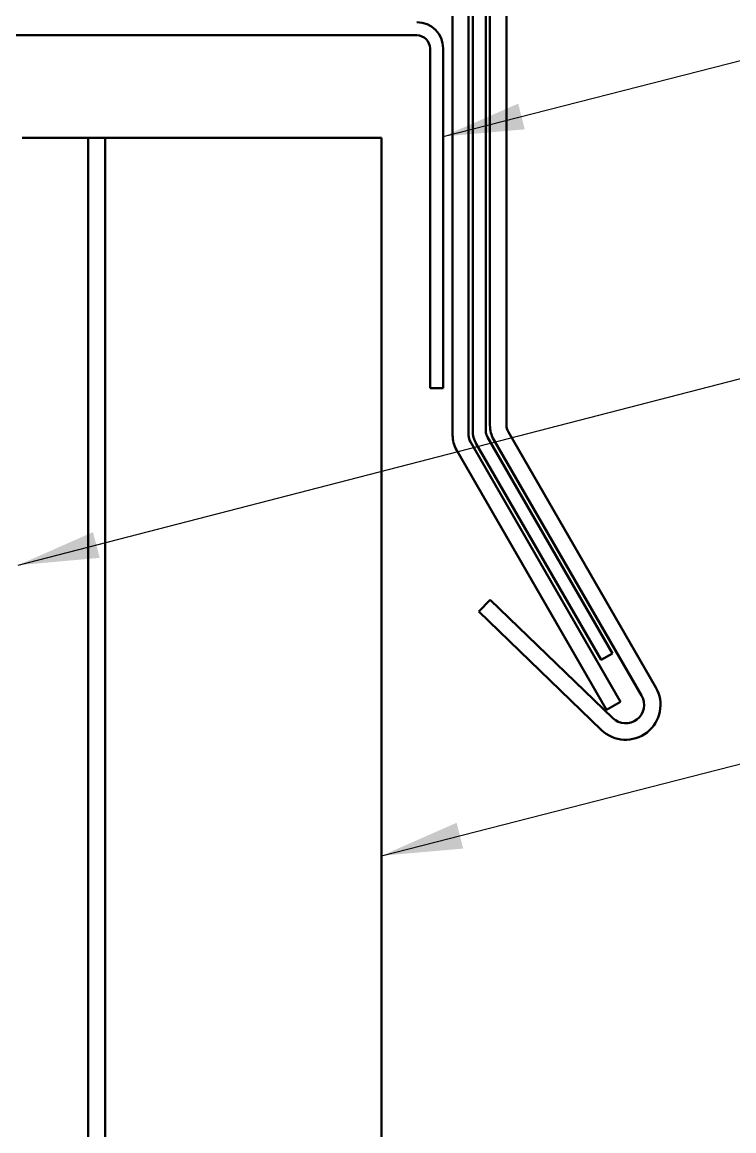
# Model space of a CAD drawing. Header units: inches. Extents: x 0.6 to 33.4, y 0.6 to 21.4.
# Drawn here: x 9.121 to 10.854, y 12.575 to 15.275 of the extents above; entities that cross this region are included whole.
import ezdxf

# ---------------------------------------------------------------- set-up
doc = ezdxf.new("R2010")
doc.units = ezdxf.units.IN
doc.header["$LTSCALE"] = 2
doc.header["$MEASUREMENT"] = 0
doc.layers.add('Symbol (ANSI)', color=7, linetype='Continuous', lineweight=25)
doc.layers.add('Visible (ANSI)', color=7, linetype='Continuous', lineweight=50)
doc.styles.add('Note Text (ANSI)', font='tahoma.ttf')
doc.dimstyles.new('Default (ANSI)$7', dxfattribs={"dimscale": 2, "dimtxt": 0.12, "dimasz": 0.098425, "dimexe": 0.125, "dimexo": 0.0625, "dimgap": 0.031496, "dimtad": 0, "dimtih": 1, "dimtoh": 1, "dimrnd": 1e-08, "dimzin": 4, "dimdsep": 46, "dimtxsty": 'Note Text (ANSI)', "dimcen": 0.09, "dimdle": 0.393701, "dimclrd": 256, "dimclre": 256, "dimclrt": 256, "dimadec": 0, "dimazin": 1, "dimtfac": 1, "dimtofl": 0, "dimtmove": 0, "dimatfit": 3, "dimfxl": 0, "dimtolj": 1, "dimtzin": 4, "dimlwd": -1, "dimlwe": -1, "dimarcsym": 0})

msp = doc.modelspace()

# ---------------------------------------------------------------- linework, layer by layer
at = {"layer": 'Visible (ANSI)', "color": 1, "true_color": 0xff0000}
for p, q in [((10.25995, 14.29314), (10.25995, 17.96351)), ((10.29995, 17.96351), (10.29995, 14.29314)), ((9.05295, 15.24276), (10.08195, 15.24276)), ((10.11395, 15.21076), (10.11395, 14.38376)), ((10.14595, 14.38376), (10.14595, 15.21076)), ((10.11395, 14.38376), (10.14595, 14.38376)), ((10.62906, 13.63473), (10.2695, 14.25751)), ((10.30414, 14.27751), (10.6637, 13.65473)), ((10.23252, 13.83937), (10.2603, 13.86814)), ((10.2603, 13.86814), (10.55883, 13.57986)), ((10.53104, 13.55109), (10.23252, 13.83937))]:
    msp.add_line(p, q, dxfattribs=at)
at = {"layer": 'Visible (ANSI)', "color": 5, "true_color": 0x0000ff}
for p, q in [((10.24995, 17.86542), (10.24995, 14.27974)), ((10.21795, 14.27974), (10.21795, 15.84199)), ((9.21291, 14.99276), (9.12095, 14.99276)), ((9.21291, 14.99276), (9.28179, 14.99276)), ((9.28179, 4.37548), (9.28179, 14.99276)), ((9.28179, 14.99276), (9.32281, 14.99276)), ((9.32281, 14.99276), (9.95431, 14.99276)), ((9.32281, 14.99276), (9.32281, 4.37548)), ((9.99595, 14.99276), (9.95431, 14.99276)), ((9.99595, 4.37548), (9.99595, 14.99276)), ((10.25414, 14.26412), (10.55817, 13.73753)), ((10.53045, 13.72153), (10.22643, 14.24812)), ((10.55817, 13.73753), (10.53045, 13.72153))]:
    msp.add_line(p, q, dxfattribs=at)
at = {"layer": 'Visible (ANSI)', "color": 96, "true_color": 0x008000}
for p, q in [((10.16895, 14.26849), (10.16895, 17.81242)), ((10.20795, 17.81242), (10.20795, 14.26849)), ((10.54395, 13.60014), (10.17836, 14.23336)), ((10.21214, 14.25286), (10.57773, 13.61964)), ((10.57773, 13.61964), (10.54395, 13.60014))]:
    msp.add_line(p, q, dxfattribs=at)
at = {"layer": 'Visible (ANSI)', "color": 1, "true_color": 0xff0000}
for centre, radius, start, end in [((10.08195, 15.21076), 0.064, 0, 90), ((10.08195, 15.21076), 0.032, 0, 90), ((10.3312, 14.29314), 0.07125, 180, 210), ((10.3312, 14.29314), 0.03125, 180, 210), ((10.59009, 13.61223), 0.085, 226, 30), ((10.59009, 13.61223), 0.045, 226, 30)]:
    msp.add_arc(centre, radius, start, end, dxfattribs=at)
at = {"layer": 'Visible (ANSI)', "color": 96, "true_color": 0x008000}
for radius in [0.07025, 0.03125]:
    msp.add_arc((10.2392, 14.26849), radius, 180, 210, dxfattribs=at)
at = {"layer": 'Visible (ANSI)', "color": 5, "true_color": 0x0000ff}
for radius in [0.06325, 0.03125]:
    msp.add_arc((10.2812, 14.27974), radius, 180, 210, dxfattribs=at)

# ---------------------------------------------------------------- leaders
at = {"layer": 'Symbol (ANSI)', "annotation_type": 0, "has_hookline": 1, "hookline_direction": 0}
for points, text_width in [([(10.14595, 14.99641), (13.03412, 15.73443)], 1.30751), ([(9.11095, 13.95226), (12.97968, 14.95302)], 4.05985), ([(9.99595, 13.24471), (13.01955, 14.01901)], 2.2904), ([(4.91895, 10.50229), (13.08304, 12.65398)], 1.98995)]:
    msp.add_leader(points, dimstyle='Default (ANSI)$7', override={"dimtad": 0}, dxfattribs=dict(at, text_width=text_width))

doc.saveas('drawing.dxf')
